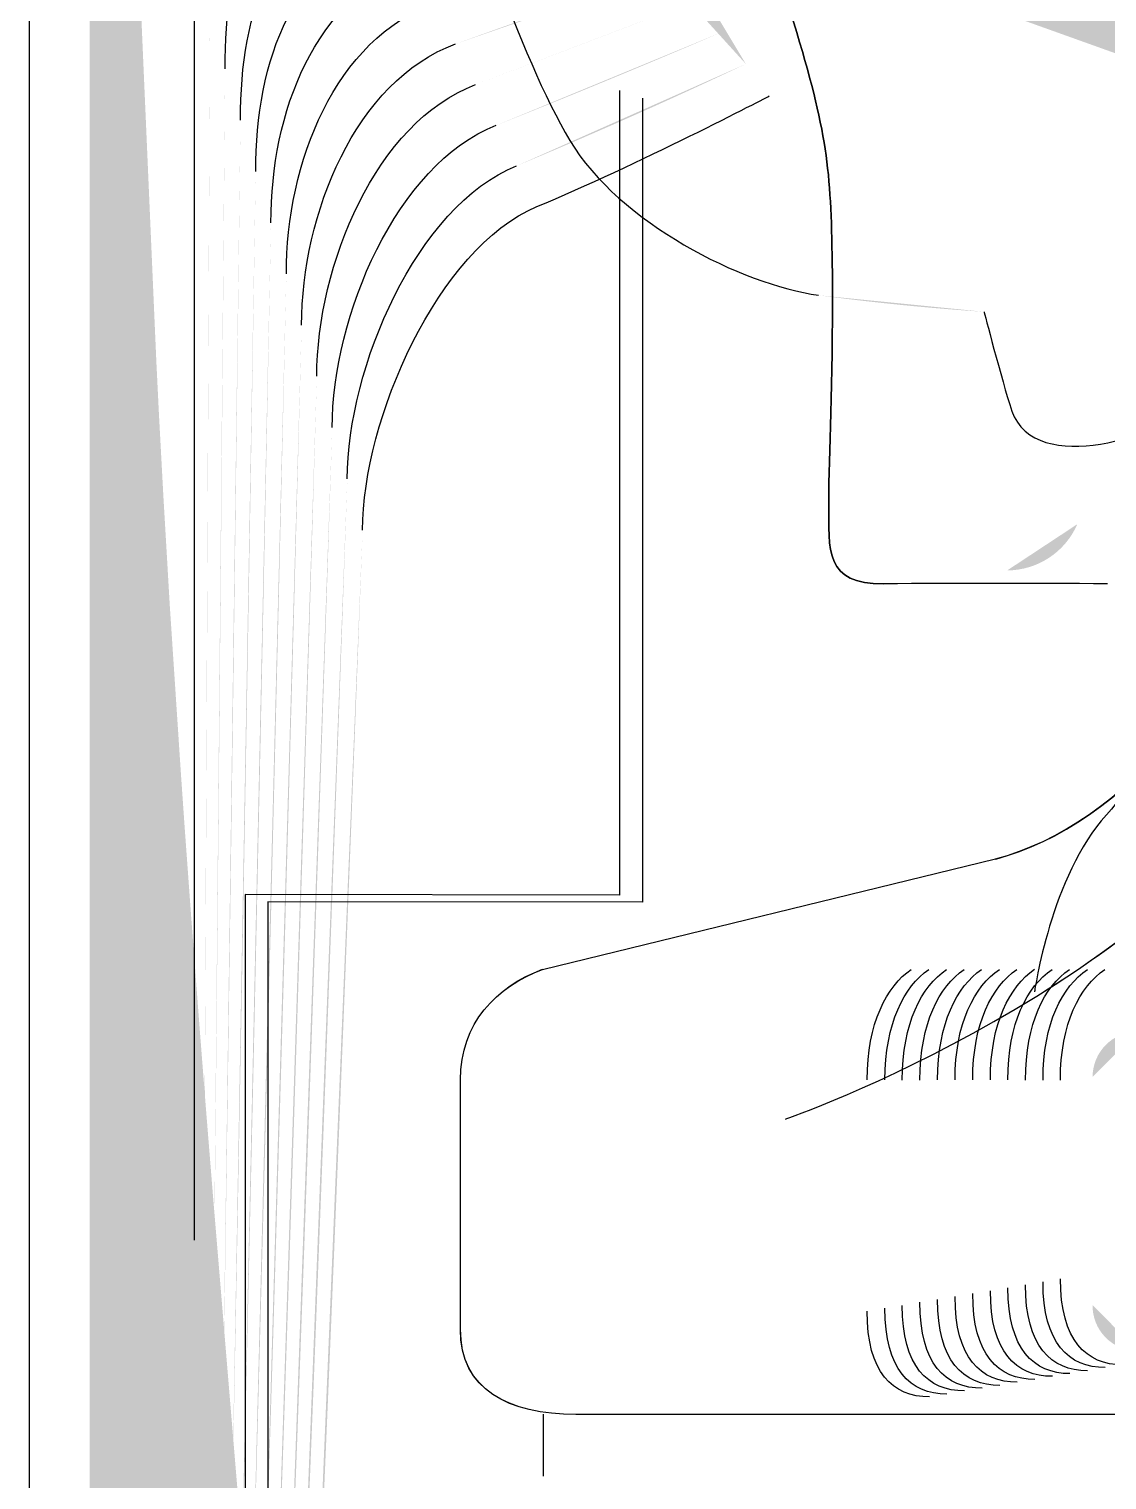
# Model space of a CAD drawing. Header units: millimetres. Extents: x 1111 to 1333, y -447 to -319.
# Drawn here: x 1289.2398 to 1289.4271, y -441.3841 to -441.132 of the extents above; entities that cross this region are included whole.
import ezdxf

# ---------------------------------------------------------------- set-up
doc = ezdxf.new("R2010")
doc.units = ezdxf.units.MM

# ---------------------------------------------------------------- blocks, each defined once
blk = doc.blocks.new('scanne')
at = {"transparency": 33554559}
h = blk.add_hatch(color=256, dxfattribs=at)
h.paths.add_polyline_path([(-0.0975874738126095, 1.296359629576272, 0.0168549005299228), (-0.0688020886334471, 1.293485652926165)], flags=0)
h.paths.add_polyline_path([(-0.0600433026513656, 1.175333279526512), (-0.0584922676337101, 1.175333279526512)], flags=0)
h.paths.add_polyline_path([(0.0004470630344713, 1.321769232658652), (-0.1286537928419875, 1.435587831744214), (-0.1618185710119633, 1.435587831744214), (-0.1618185710119633, 1.379887427141738)], flags=0)
h = blk.add_hatch(color=256, dxfattribs=at)
h.paths.add_polyline_path([(-0.1646651764565377, 1.427832656656164), (-0.1925381880962504, 1.427832656656164)], flags=0)
h.paths.add_polyline_path([(-0.2242431686029249, 1.397176905720243), (-0.2242431686029249, 0.9708247505886902), (-0.1887062192292887, 0.9708247505886902)], flags=0)
h.paths.add_polyline_path([(-0.1887062192292887, 0.9708247505889176, 0.0021117788378137), (-0.1767997445351739, 1.255576532348413)], flags=0)
h = blk.add_hatch(color=256, dxfattribs=at)
h.paths.add_polyline_path([(-0.1500307048788727, 1.318840513596114, 0.0120618476552631), (-0.1102055998683227, 1.336540560267394)], flags=0)
h.paths.add_polyline_path([(-0.1102055998683227, 1.336540560267394), (-0.1646743001917912, 1.427230490119882), (-0.192547311831504, 1.427230490119882)], flags=0)
h.paths.add_polyline_path([(-0.2236136308604273, 1.397167781984762), (-0.2236136308604273, 0.9855504595204821), (-0.1903119966589202, 0.9855504595204821)], flags=0)
h.paths.add_polyline_path([(-0.1903119966589202, 0.9855504595202546, 0.0020078436045937), (-0.179454751536241, 1.264463050626545)], flags=0)
h = blk.add_hatch(color=256, dxfattribs=at)
h.paths.add_polyline_path([(-0.1535707142127194, 1.325884037323021, 0.0068237509994552), (-0.1142474146488439, 1.342124286330772)], flags=0)
h.paths.add_polyline_path([(-0.1142474146488439, 1.342124286330772), (-0.1646560527208294, 1.426564457435915), (-0.1925290643605422, 1.426564457435915)], flags=0)
h.paths.add_polyline_path([(-0.2230023405884367, 1.397186029455497), (-0.2230023405884367, 1.000212302304362), (-0.1918904028832458, 1.000212302304362)], flags=0)
h.paths.add_polyline_path([(-0.1918904028823363, 1.000212302304589, 0.0018961156850689), (-0.1820823873301833, 1.273376940110438)], flags=0)
h = blk.add_hatch(color=256, dxfattribs=at)
h.paths.add_polyline_path([(-0.1571563422241979, 1.332964055991396, 0.0007552737250075), (-0.1183348481074518, 1.347744507335846)], flags=0)
h.paths.add_polyline_path([(-0.1183348481074518, 1.347744507335846), (-0.1646834239274995, 1.425980538370595), (-0.1925564355672122, 1.425980538370595)], flags=0)
h.paths.add_polyline_path([(-0.222436668994078, 1.397195153190978), (-0.222436668994078, 1.014865021352989), (-0.1934231904299395, 1.014865021352989)], flags=0)
h.paths.add_polyline_path([(-0.1934231904299395, 1.014865021353671, 0.0017490753808728), (-0.1847556418022123, 1.282281705857485)], flags=0)
h = blk.add_hatch(color=256, dxfattribs=at)
h.paths.add_polyline_path([(-0.1223492916813029, 1.353287176589674, 0.007735143214843999), (-0.1606689803518293, 1.340012141586157)], flags=0)
h.paths.add_polyline_path([(-0.1223492916822124, 1.353287176589674), (-0.1646834239274995, 1.425410304908155), (-0.1925564355672122, 1.425410304908155)], flags=0)
h.paths.add_polyline_path([(-0.2217980075158721, 1.397172343852389), (-0.2217980075158721, 1.029531426004723), (-0.1950198441243174, 1.029531426004723)], flags=0)
h.paths.add_polyline_path([(-0.1950198441243174, 1.029531426005178, 0.0016028837796786), (-0.1874015250671164, 1.291154538532737)], flags=0)
h = blk.add_hatch(color=256, dxfattribs=at)
h.paths.add_polyline_path([(-0.1264139158013222, 1.358861778917571, 0.0163772386080521), (-0.1641861803479969, 1.34709216025476)], flags=0)
h.paths.add_polyline_path([(-0.1264139158013222, 1.358861778917798), (-0.1646423671174944, 1.424780767165657), (-0.192560997434839, 1.424780767165657)], flags=0)
h.paths.add_polyline_path([(-0.2212095265829248, 1.39718146758787), (-0.2212095265829248, 1.04418414505335), (-0.1965754410095997, 1.04418414505335)], flags=0)
h.paths.add_polyline_path([(-0.1965754410095997, 1.04418414505335, 0.0014353692078459), (-0.190051970200102, 1.300059304279784)], flags=0)
h = blk.add_hatch(color=256, dxfattribs=at)
h.paths.add_polyline_path([(-0.1305013492594753, 1.364440943113322, 0.0274616059020366), (-0.1677261896818436, 1.35413112211404)], flags=0)
h.paths.add_polyline_path([(-0.1305013492594753, 1.364440943113322), (-0.1646697383241644, 1.424155791290786), (-0.1925427499638772, 1.424155791290786)], flags=0)
h.paths.add_polyline_path([(-0.2205526176346666, 1.397195153190978), (-0.2205526176346666, 1.058887044646553), (-0.1981538472330158, 1.058887044646553)], flags=0)
h.paths.add_polyline_path([(-0.1981538472330158, 1.058887044647235, 0.0012508631536197), (-0.1927252246716762, 1.308968631896277)], flags=0)
h = blk.add_hatch(color=256, dxfattribs=at)
h.paths.add_polyline_path([(-0.1345249165699442, 1.3700246691767, 0.0399582561470044), (-0.171247951545638, 1.361220264518124)], flags=0)
h.paths.add_polyline_path([(-0.1345249165699442, 1.3700246691767), (-0.1646788620598727, 1.423535377283769), (-0.1925518736995855, 1.423535377283769)], flags=0)
h.paths.add_polyline_path([(-0.2200143172460685, 1.397167781984762), (-0.2200143172460685, 1.073548887430661), (-0.1997140059863795, 1.073548887430661)], flags=0)
h.paths.add_polyline_path([(-0.1997140059863795, 1.073548887430661, 0.0010489631758105), (-0.1953802316718338, 1.317882521380852)], flags=0)
h = blk.add_hatch(color=256, dxfattribs=at)
h.paths.add_polyline_path([(-0.138584978821882, 1.375603833372224, 0.0551259224544635), (-0.1748062083509012, 1.368304845054353)], flags=0)
h.paths.add_polyline_path([(-0.138584978821882, 1.375603833372451), (-0.1646788620598727, 1.422956020086076), (-0.1925518736995855, 1.422956020086076)], flags=0)
h.paths.add_polyline_path([(-0.2193756557678625, 1.39718146758787), (-0.2193756557678625, 1.088160549669964), (-0.2012650410040351, 1.088160549669964)], flags=0)
h.paths.add_polyline_path([(-0.2012650410040351, 1.088160549669282, 0.0008221232259215), (-0.1980261149376474, 1.326791848995981)], flags=0)
h = blk.add_hatch(color=256, dxfattribs=at)
h.paths.add_polyline_path([(-0.1426267936033128, 1.381132817023399), (-0.1646606145884562, 1.422326482343578), (-0.1925336262286237, 1.422326482343578)], flags=0)
h.paths.add_polyline_path([(-0.2187643654963267, 1.397190591323123), (-0.2187643654963267, 1.102904506072491), (-0.2028434472274512, 1.102904506072491)], flags=0)
h.paths.add_polyline_path([(-0.2028434472279059, 1.102904506074992, 0.0005733993075404), (-0.2006993694096764, 1.335696614740982)], flags=0)
h = blk.add_hatch(color=256, dxfattribs=at)
h.paths.add_polyline_path([(-0.1467187889290926, 1.386762161763726), (-0.1646469289855759, 1.421751687013738), (-0.192565559302011, 1.421751687013738)], flags=0)
h.paths.add_polyline_path([(-0.2181576370924176, 1.397163220117136), (-0.2181576370924176, 1.117520730179649), (-0.2044264153194035, 1.117520730179649)], flags=0)
h.paths.add_polyline_path([(-0.2044264153194035, 1.117520730181013, 0.0003070332708727), (-0.2033315670712454, 1.344610504221918)], flags=0)
h = blk.add_hatch(color=256, dxfattribs=at)
h.paths.add_polyline_path([(-0.1646651764565377, 1.421144958609829), (-0.1925381880962504, 1.421144958609829)], flags=0)
h.paths.add_polyline_path([(-0.2175372230856283, 1.397195153190978), (-0.2175372230856283, 1.132196258566636), (-0.2059956978080208, 1.132196258566636)], flags=0)
h = blk.add_hatch(color=256, dxfattribs=at)
h.paths.add_polyline_path([(0.1513764558496859, 1.331595495681995), (0.1496885648018633, 1.327763526814806), (0.1513764558496859, 1.331595495681995)], flags=0)
h.paths.add_polyline_path([(0.1036137010430593, 1.37292601703325), (-0.1107484621236381, 1.39965856174831)], flags=0)
h.paths.add_polyline_path([(-0.0473385011102892, 1.246242951037174, 0.0017698296080251), (-0.0862512325804801, 1.246242951037174)], flags=0)
h = blk.add_hatch(color=256, dxfattribs=at)
h.paths.add_polyline_path([(0.1421021788180496, 1.339888971158416), (-0.0024177898801554, 1.341485624853021)], flags=0)
h.paths.add_polyline_path([(-0.0228093384941985, 1.325564706584145), (-0.0228093384941985, 1.325564706584145), (-0.0525983345671648, 1.256589266978153)], flags=0)
h.paths.add_polyline_path([(-0.0647785213229781, 1.248560379828859, 0.2978939078603542), (-0.0525983345671648, 1.256589266978153)], flags=0)
h.paths.add_polyline_path([(-0.0647785213229781, 1.248560379828177), (-0.0687929648977388, 1.246325064655593)], flags=0)
h.paths.add_polyline_path([(-0.0473065680364471, 1.246233827301693, 0.0008270529626428), (-0.0687929648986483, 1.246325064655593)], flags=0)
h.paths.add_polyline_path([(-0.0386846380854422, 1.253532815619792), (-0.0083938365653466, 1.314753080137961)], flags=0)
h.paths.add_polyline_path([(0.019022988304414, 1.32734383498655), (0.1475764200570211, 1.328484301911203)], flags=0)
h = blk.add_hatch(color=256, dxfattribs=at)
h.paths.add_polyline_path([(0.004292717504768, 1.263660161911047), (0.2628593786741931, 1.263751399265174), (0.2670106782795756, 1.187841920756682)], flags=0)
h.paths.add_polyline_path([(0.2692003747758918, 1.161246232072699, 0.0222684320543198), (0.2684704759433316, 1.175570496646969)], flags=0)
h.paths.add_polyline_path([(0.2692003747749823, 1.161246232072699, 0.0024872101212874), (0.2692003747749823, 1.117862870256885)], flags=0)
h.paths.add_polyline_path([(0.2608977755633077, 1.105454590116096), (-0.0752662551628873, 1.105454590116096)], flags=0)
h.paths.add_polyline_path([(-0.086032262931667, 1.120371897491395), (-0.086032262931667, 1.160060146471096)], flags=0)
h = blk.add_hatch(color=256, dxfattribs=at)
h.paths.add_polyline_path([(0.0053510708110025, 1.262569875530971), (0.2622298409312407, 1.262752350239225), (0.2663355218603556, 1.187846482624536)], flags=0)
h.paths.add_polyline_path([(0.2678409382012887, 1.175575058514596, 0.003522116565355), (0.2663355218603556, 1.187846482624536)], flags=0)
h.paths.add_polyline_path([(0.2684795996785851, 1.161250793940325, 0.0224793541183303), (0.2678409382012887, 1.175575058514823)], flags=0)
h.paths.add_polyline_path([(0.2684795996794946, 1.161250793940325, 0.001679570936832), (0.2684795996794946, 1.118369237571414)], flags=0)
h.paths.add_polyline_path([(0.2602226191440877, 1.106006576107574), (-0.0722006800685904, 1.106006576107574)], flags=0)
h.paths.add_polyline_path([(-0.0830123065150019, 1.120878264805924), (-0.0830123065150019, 1.160019089661773)], flags=0)
h = blk.add_hatch(color=256, dxfattribs=at)
h.paths.add_polyline_path([(0.006413985984409001, 1.261575388372875), (0.2616048650563698, 1.261849100434574), (0.26561930863204, 1.187901225036966)], flags=0)
h.paths.add_polyline_path([(0.2671247249720636, 1.175584182250076, 0.0034442225814645), (0.2656193086311305, 1.187901225036966)], flags=0)
h.paths.add_polyline_path([(0.2677633864502695, 1.161259917675806, 0.0025554279630001), (0.2677633864502695, 1.118925785430747)], flags=0)
h.paths.add_polyline_path([(0.2595064059153174, 1.106471886613007), (-0.0691305431075762, 1.106471886613007)], flags=0)
h.paths.add_polyline_path([(-0.0799421695539877, 1.121434812665256), (-0.0799421695539877, 1.160028213397026)], flags=0)
h = blk.add_hatch(color=256, dxfattribs=at)
h.paths.add_polyline_path([(0.007476901158725, 1.260439483315622), (0.2610255078586761, 1.260804432731674), (0.264948714079992, 1.187860168227643)], flags=0)
h.paths.add_polyline_path([(0.2664541304209251, 1.175588744117703, 0.0035221165651862), (0.264948714079992, 1.187860168227643)], flags=0)
h.paths.add_polyline_path([(0.2670927918977668, 1.161264479543433, 0.0222738856167405), (0.2664541304204704, 1.175588744117703)], flags=0)
h.paths.add_polyline_path([(0.2670927918977668, 1.161264479543433, 0.0017269876414389), (0.2670927918977668, 1.119432152745503)], flags=0)
h.paths.add_polyline_path([(0.2588358113637241, 1.106978253927536), (-0.066060406146562, 1.106978253927536)], flags=0)
h.paths.add_polyline_path([(-0.0768720325925187, 1.121895561302608), (-0.0768720325925187, 1.160032775264653)], flags=0)
h = blk.add_hatch(color=256, dxfattribs=at)
h.paths.add_polyline_path([(0.008544378200213, 1.259440434289672), (0.260405093851432, 1.259896621059624), (0.2642826813960255, 1.18781911141832)], flags=0)
h.paths.add_polyline_path([(0.2657424790597815, 1.175593305985557, 0.0030684496727749), (0.2642826813955708, 1.18781911141832)], flags=0)
h.paths.add_polyline_path([(0.2664267592138003, 1.161223422734337, 0.0017517821410804), (0.2664267592138003, 1.119938520060031)], flags=0)
h.paths.add_polyline_path([(0.2581697786797576, 1.107530239919242), (-0.0630313259946434, 1.107530239919242)], flags=0)
h.paths.add_polyline_path([(-0.0738429524406001, 1.122401928617136), (-0.0738429524406001, 1.160037337132507)], flags=0)
h = blk.add_hatch(color=256, dxfattribs=at)
h.paths.add_polyline_path([(0.0095616746973519, 1.258354709777222), (0.2598257366541929, 1.258902133901301), (0.2636120868444323, 1.187828235153574)], flags=0)
h.paths.add_polyline_path([(0.2650718845077336, 1.175602429720811, 0.0027300134375388), (0.2636120868444323, 1.187828235153574)], flags=0)
h.paths.add_polyline_path([(0.2657105459854847, 1.161232546469364, 0.0223102956164706), (0.2650718845077336, 1.175602429720811)], flags=0)
h.paths.add_polyline_path([(0.2657105459854847, 1.161232546469591, 0.0017795535465475), (0.2657105459854847, 1.120495067919136)], flags=0)
h.paths.add_polyline_path([(0.2574535654505325, 1.107995550424448), (-0.0599611890331744, 1.107995550424448)], flags=0)
h.paths.add_polyline_path([(-0.0707728154795859, 1.122912857799519), (-0.0707728154795859, 1.160046460867761)], flags=0)
h = blk.add_hatch(color=256, dxfattribs=at)
h.paths.add_polyline_path([(0.0106245898712132, 1.25731004207455), (0.2592007607793221, 1.257903084875124), (0.2628958736152072, 1.187832797021428)], flags=0)
h.paths.add_polyline_path([(0.2650399514334367, 1.161237108337445, 0.0174411639425399), (0.2643556712785084, 1.175606991588665)], flags=0)
h.paths.add_polyline_path([(0.2650399514334367, 1.161237108337218, 0.0027008957180332), (0.2650399514334367, 1.120955816556488)], flags=0)
h.paths.add_polyline_path([(0.2567829708989393, 1.108547536415926), (-0.0569366707488825, 1.108547536415926)], flags=0)
h.paths.add_polyline_path([(-0.0677026785176622, 1.123419225114048), (-0.0677026785176622, 1.160051022735615)], flags=0)
h = blk.add_hatch(color=256, dxfattribs=at)
h.paths.add_polyline_path([(0.011710314383663, 1.25626993623905), (0.2585985942430398, 1.256999835070928), (0.2622024697254801, 1.187841920756682)], flags=0)
h.paths.add_polyline_path([(0.2643465475437097, 1.161246232072699, 0.0198196559909718), (0.2636622673887814, 1.175616115323919)], flags=0)
h.paths.add_polyline_path([(0.2643465475437097, 1.161246232072926, 0.0018292540077924), (0.2643465475437097, 1.121512364416048)], flags=0)
h.paths.add_polyline_path([(0.2560895670092123, 1.109012846921132), (-0.0538893431260021, 1.109012846921132)], flags=0)
h.paths.add_polyline_path([(-0.0646553508952366, 1.123930154296431), (-0.0646553508952366, 1.160060146471096)], flags=0)
h = blk.add_hatch(color=256, dxfattribs=at)
h.paths.add_polyline_path([(0.0127960388952033, 1.25522983040355), (0.2579964277067575, 1.256050966589555), (0.2615090658352983, 1.187851044492163)], flags=0)
h.paths.add_polyline_path([(0.2636531436535279, 1.161255355807952, 0.0027834327054814), (0.2636531436535279, 1.122023293598431)], flags=0)
h.paths.add_polyline_path([(0.2553961631185757, 1.109523776103515), (-0.050842015502667, 1.109523776103515)], flags=0)
h.paths.add_polyline_path([(-0.0616080232723562, 1.124441083478586), (-0.0616080232723562, 1.1600236515294)], flags=0)
h = blk.add_hatch(color=256, dxfattribs=at)
h.paths.add_polyline_path([(0.0137905260542084, 1.254180600833024), (0.2573942611704751, 1.255047355695751), (0.2608156619446618, 1.187851044492163)], flags=0)
h.paths.add_polyline_path([(0.2629597397628913, 1.161255355807952, 0.0018861995901678), (0.2629597397628913, 1.122570717722055)], flags=0)
h.paths.add_polyline_path([(0.2547027592283939, 1.110071200227366), (-0.0477490692030642, 1.110071200227366)], flags=0)
h.paths.add_polyline_path([(-0.058560695649021, 1.124988507602438), (-0.058560695649021, 1.1600236515294)], flags=0)
h = blk.add_hatch(color=256, dxfattribs=at)
h.paths.add_polyline_path([(-0.0420558583152797, 1.168472230507404, 0.4128273407616958), (-0.0499478894346339, 1.160534580711555)], flags=0)
h.paths.add_polyline_path([(-0.0420558583152797, 1.168472230507632), (0.2510441413339777, 1.168472230507632)], flags=0)
h.paths.add_polyline_path([(0.2589361724528771, 1.160534580711555, 0.4128273405764055), (0.2510441413335229, 1.168472230507632)], flags=0)
h.paths.add_polyline_path([(0.2589361724528771, 1.160534580711555), (0.2589361724528771, 1.120937569085981)], flags=0)
h.paths.add_polyline_path([(0.2510441413339777, 1.112954300613409, 0.4202357505255508), (0.2589361724528771, 1.120937569085981)], flags=0)
h.paths.add_polyline_path([(0.2510441413339777, 1.112954300612955), (-0.0420558583152797, 1.112954300612955)], flags=0)
h.paths.add_polyline_path([(-0.0499478894346339, 1.120937569085981, 0.4202357504946672), (-0.0420558583152797, 1.112954300612955)], flags=0)
at = {"lineweight": -3}
for points in [[(-0.234771959251475, 1.389868793666664), (-0.234771959251475, 0.9706787708223599)], [(-0.1321390597638583, 1.331955883230193), (-0.1321390597638583, 1.19213463826145), (-0.1972369118259394, 1.192271494292299), (-0.1972369118259394, 1.010572303848448)], [(-0.1281337399243512, 1.330619255994406), (-0.1281337399243512, 1.190934867056512), (-0.1932772106631546, 1.190980485733462), (-0.1932772106631546, 1.012474602678821)], [(-0.145528141459863, 1.179251923879974), (-0.0667903049782126, 1.198457386891959)], [(-0.1598067873567288, 1.116708717729125), (-0.1598067873567288, 1.160046460867761)], [(-0.1454232185026285, 1.101955637591117), (-0.1454232185026285, 1.091235248498833)], [(-0.145418656634547, 1.101964761326598), (-0.145418656634547, 1.091198753557364)], [(0.2669103171899678, 1.101928266384902), (-0.1397345694824708, 1.101928266384902)]]:
    blk.add_lwpolyline(points, dxfattribs=at)
blk.add_arc((-0.0667948668458394, -4.250417491326516), 5.496694876815759, 89.79719267774995, 90.20280732223699, dxfattribs=at)
for points in [[(-0.1158577539465568, 1.389850546195702), (-0.1143067189289013, 1.380954904183226), (-0.1062322131022029, 1.357917472304052), (-0.1008492092175857, 1.340354281663621)], [(-0.1008492092175857, 1.340354281663621), (-0.1062322131022029, 1.357917472304052), (-0.1143067189289013, 1.380954904183226), (-0.1158577539465568, 1.389850546195702)], [(-0.1618185710119633, 1.379887427141738), (-0.1598569679015327, 1.368391520540626), (-0.1493646721949062, 1.337644532250578), (-0.1407883609206237, 1.323229030322181)], [(-0.2006993694087669, 1.335696614743255), (-0.2006993694087669, 1.354856459078291), (-0.1958637896480013, 1.370001859838339), (-0.1783462176847479, 1.375384863722956)], [(-0.1980261149376474, 1.326791848995071), (-0.1980261149376474, 1.345951693330107), (-0.1923237803141546, 1.36269374778476), (-0.1748062083509012, 1.368304845054353)], [(-0.1953802316727433, 1.31788252137926), (-0.1953802316727433, 1.337042365714296), (-0.188719904832169, 1.355472311217454), (-0.171247951545638, 1.361220264518124)], [(-0.1927252246716762, 1.308968631895822), (-0.1927252246716762, 1.328174094907808), (-0.1851981429683747, 1.348155075428621), (-0.1677261896818436, 1.35413112211404)], [(-0.2059956978080208, 1.132196258566636), (-0.2059956978080208, 1.132196258566636), (-0.2059956978080208, 1.334286997624303), (-0.2059956978080208, 1.353538079313238)], [(-0.190051970200102, 1.300059304280011), (-0.190051970200102, 1.319264767291997), (-0.181658133634528, 1.340933638861315), (-0.1641861803479969, 1.34709216025476)], [(-0.1874015250671164, 1.291154538531827), (-0.1874015250671164, 1.31036000154404), (-0.1780496962849156, 1.333671145484913), (-0.1606689803518293, 1.340012141586157)], [(-0.1008492092175857, 1.340354281663621), (-0.0956486800407675, 1.322608616315164), (-0.0953293493018919, 1.316495713598669), (-0.0951468745940929, 1.298613192219363)], [(-0.0951468745940929, 1.298613192219363), (-0.0953293493018919, 1.316495713598669), (-0.0956486800407675, 1.322608616315164), (-0.1008492092175857, 1.340354281663621)], [(-0.1847556418022123, 1.282281705857712), (-0.1847556418022123, 1.301487168869698), (-0.1744914394801071, 1.326440585182126), (-0.1571563422241979, 1.332964055991624)], [(-0.1465089430150783, 1.311778742398246), (-0.1295844138523989, 1.318712781300519), (-0.1061364138802219, 1.330984205410459), (-0.1061364138802219, 1.330984205410459)], [(-0.1820823873306381, 1.273376940109528), (-0.1820823873306381, 1.292582403121514), (-0.1709514301448962, 1.319132473128775), (-0.1535707142127194, 1.325884037323021)], [(-0.1407883609206237, 1.323229030322181), (-0.1321208122928965, 1.308859147070961), (-0.1109537461700256, 1.298275614009753), (-0.0975874738126095, 1.296359629576272)], [(-0.179454751536241, 1.26446305062609), (-0.179454751536241, 1.283668513638076), (-0.1674114208110495, 1.311860856016892), (-0.1500307048788727, 1.318840513596114)], [(-0.1767997445351739, 1.255576532348868), (-0.1767997445351739, 1.274736376683904), (-0.1637528029161785, 1.304525372757098), (-0.1465089430150783, 1.311778742398246)], [(-0.0951468745940929, 1.298613192219363), (-0.0951012559169158, 1.280639433486157), (-0.0957855360718441, 1.268915433500296), (-0.0957855360718441, 1.260430359580368)], [(-0.0957855360718441, 1.260430359580368), (-0.0957855360718441, 1.268915433500296), (-0.0951012559169158, 1.280639433486157), (-0.0951468745940929, 1.298613192219363)], [(-0.0688020886334471, 1.293485652925937), (-0.0688020886334471, 1.293485652925937), (-0.0658368746292126, 1.281944127648102), (-0.0639665088726815, 1.276241793024382)], [(-0.0639665088726815, 1.276241793024382), (-0.0620049057622509, 1.27049383972394), (-0.0552533415682319, 1.269398991476236), (-0.0485930147276577, 1.27049383972394)], [(-0.0485930147276577, 1.27049383972394), (-0.0417958318564615, 1.271406213263617), (-0.0313035361489256, 1.277154166564287), (-0.0313035361489256, 1.277154166564287)], [(-0.0957855360718441, 1.260430359580368), (-0.0957855360718441, 1.25194528566044), (-0.0965154349034947, 1.246151713683048), (-0.0862512325813896, 1.246242951037174)], [(-0.0862512325813896, 1.246242951037174), (-0.0965154349034947, 1.246151713683048), (-0.0957855360718441, 1.25194528566044), (-0.0957855360718441, 1.260430359580368)], [(-0.0667903049782126, 1.198457386891959), (-0.0447564839930692, 1.204205340192402), (-0.0226314256535716, 1.229158756505057), (-0.0174765151539305, 1.261319923781684)], [(-0.0667766193748776, 1.198420891950263), (-0.0447427983897342, 1.204168845250933), (-0.0226177400502365, 1.229122261563361), (-0.0174628295505954, 1.261283428839988)], [(-0.0370742987877293, 1.252082141691516), (-0.0260345789572512, 1.251306624182689), (-0.0508967579150976, 1.244463822634543), (-0.0386709524821072, 1.253541939355045)], [(-0.0341775127992605, 1.243578820300854), (-0.0370058707724184, 1.231124921483115), (-0.0379638629894998, 1.216618182201045), (-0.0475437851566767, 1.20608026781656)], [(-0.1032806847013035, 1.153244716128938), (-0.1032806847013035, 1.153244716128938), (-0.0369967470367101, 1.176282148008112), (-0.0125451361711839, 1.219528653792622)], [(-0.0584922676337101, 1.175333279526512), (-0.0412484077326099, 1.186190524649873), (-0.023000936937251, 1.200925357316918), (-0.0125086412301698, 1.219537777528103)], [(-0.0475437851566767, 1.20608026781656), (-0.0571693260014854, 1.195587972109478), (-0.0600433026513656, 1.175333279526512), (-0.0600433026513656, 1.175333279526512)], [(-0.1598067873567288, 1.160046460867761), (-0.1598067873567288, 1.169900095097318), (-0.153511409932662, 1.176286709875512), (-0.145528141459863, 1.179251923879974)], [(-0.1597931017538485, 1.160055584603242), (-0.1597931017538485, 1.169909218832799), (-0.1535433430065041, 1.17629583361122), (-0.145514455856528, 1.179261047615227)], [(-0.0891252092312698, 1.160041899000134), (-0.0891252092312698, 1.169895533229691), (-0.0857038084570832, 1.176327766685062), (-0.0814612714973464, 1.179247362012119)], [(-0.086032262931667, 1.160060146471096), (-0.086032262931667, 1.169868162023249), (-0.0826564808351123, 1.176300395478619), (-0.0784139438749207, 1.179219990806132)], [(-0.0830123065150019, 1.160019089661773), (-0.0830123065150019, 1.169872723891103), (-0.0796365244184472, 1.176304957346474), (-0.0753027501039014, 1.179224552673531)], [(-0.0799421695539877, 1.160028213397026), (-0.0799421695539877, 1.169881847626584), (-0.0765663874565235, 1.176314081081955), (-0.0722782318196096, 1.179233676409239)], [(-0.0768720325925187, 1.160032775264653), (-0.0768720325925187, 1.16988640949421), (-0.0734962504955092, 1.176318642949581), (-0.0692537135353177, 1.179238238276866)], [(-0.0738429524406001, 1.160037337132507), (-0.0738429524406001, 1.169890971361837), (-0.0704671703431359, 1.176323204817208), (-0.0661333960299544, 1.179242800144493)], [(-0.0707728154795859, 1.160046460867761), (-0.0707728154795859, 1.169900095097318), (-0.0673970333821217, 1.176286709875512), (-0.0631088777456626, 1.179251923879974)], [(-0.0677026785176622, 1.160051022735615), (-0.0677026785176622, 1.169904656964945), (-0.0643268964211075, 1.176291271743366), (-0.0600387407837388, 1.1792564857476)], [(-0.0646553508952366, 1.160060146471096), (-0.0646553508952366, 1.169913780700426), (-0.0613251874749494, 1.176300395478619), (-0.0569914131613132, 1.179219990806132)], [(-0.0616080232723562, 1.1600236515294), (-0.0616080232723562, 1.16987728575873), (-0.0582778598525238, 1.1763095192141), (-0.0539440855384328, 1.179229114541385)], [(-0.058560695649021, 1.1600236515294), (-0.058560695649021, 1.16987728575873), (-0.0551849135524663, 1.1763095192141), (-0.0508511392383753, 1.179229114541385)], [(-0.0555316154971024, 1.1600236515294), (-0.0555316154971024, 1.16987728575873), (-0.0521558334005476, 1.1763095192141), (-0.0478220590864567, 1.179229114541385)], [(-0.050842015502667, 1.109523776103515), (-0.0571830116043657, 1.109523776103515), (-0.0616080232723562, 1.113811931740201), (-0.0616080232723562, 1.124441083478586)], [(-0.0477490692030642, 1.110071200227366), (-0.0540900653047629, 1.110071200227366), (-0.058560695649021, 1.114268118510153), (-0.058560695649021, 1.124988507602438)], [(-0.0447199890511456, 1.110527386997091), (-0.0510153664756672, 1.110527386997091), (-0.0555316154971024, 1.114815542634232), (-0.0555316154971024, 1.12549031304934)], [(-0.066060406146562, 1.106978253927536), (-0.0724926396017054, 1.106978253927536), (-0.0768720325925187, 1.11126640956445), (-0.0768720325925187, 1.121895561302608)], [(-0.0630313259946434, 1.107530239919242), (-0.0694179407730644, 1.107530239919242), (-0.0738429524406001, 1.111727158202029), (-0.0738429524406001, 1.122401928617136)], [(-0.0599611890331744, 1.107995550424448), (-0.0663478038111407, 1.107995550424448), (-0.0707728154795859, 1.112283706061134), (-0.0707728154795859, 1.122912857799519)], [(-0.0569366707488825, 1.108547536415926), (-0.0632776668501265, 1.108547536415926), (-0.0677026785176622, 1.112790073375663), (-0.0677026785176622, 1.123419225114048)], [(-0.0538893431260021, 1.109012846921132), (-0.060184720550069, 1.109012846921132), (-0.0646553508952366, 1.113301002558046), (-0.0646553508952366, 1.123930154296431)], [(-0.0782679641085906, 1.104980155875409), (-0.0847458162409112, 1.104980155875409), (-0.0891252092312698, 1.109222692835373), (-0.0891252092312698, 1.119851844573531)], [(-0.0752662551628873, 1.105454590116096), (-0.0816984886180308, 1.105454590116096), (-0.086032262931667, 1.10974274575301), (-0.086032262931667, 1.120371897491395)], [(-0.0722006800685904, 1.106006576107574), (-0.0785872948470114, 1.106006576107574), (-0.0830123065150019, 1.110249113067538), (-0.0830123065150019, 1.120878264805924)], [(-0.0691305431075762, 1.106471886613007), (-0.0755627765627196, 1.106471886613007), (-0.0799421695539877, 1.110714423572972), (-0.0799421695539877, 1.121434812665256)], [(-0.1397345694824708, 1.101928266384902), (-0.151504188145509, 1.101928266384902), (-0.1598067873567288, 1.106262040698766), (-0.1598067873567288, 1.116708717729125)], [(-0.1397208838791357, 1.101937390120383), (-0.1515361212188964, 1.101937390120383), (-0.1597931017538485, 1.106271164434019), (-0.1597931017538485, 1.116717841464378)]]:
    blk.add_open_spline(points, degree=3, dxfattribs=at)

msp = doc.modelspace()

# ---------------------------------------------------------------- block references
msp.add_blockref('scanne', (1289.474531254918, -442.4746447301145))

doc.saveas('drawing.dxf')
